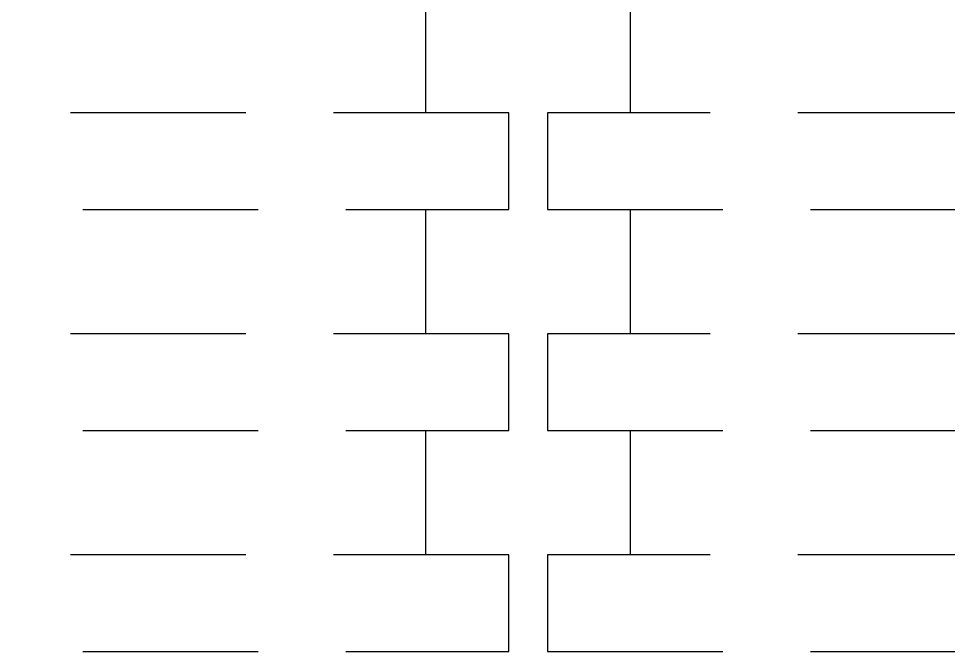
# Model space of a CAD drawing. Header units: millimetres. Extents: x -1 to 1346, y -935 to 1.
# Drawn here: x 672.5 to 1009.2, y -935 to -705.9 of the extents above; entities that cross this region are included whole.
import ezdxf

# ---------------------------------------------------------------- set-up
doc = ezdxf.new("R2010")
doc.units = ezdxf.units.MM
doc.linetypes.add('NASCOSTA', pattern=[9.525, 6.35, -3.175])
doc.layers.add('IQ_204_2D', color=7, linetype='Continuous')

# ---------------------------------------------------------------- blocks, each defined once
blk = doc.blocks.new('hpp_third_2d')
at = {"layer": 'IQ_204_2D', "linetype": 'NASCOSTA', "ltscale": 10}
for p, q in [((30, 0), (30, -45)), ((410, -45), (410, 0)), ((0, -45), (0, -80)), ((440, -45), (0, -45)), ((440, -80), (440, -45)), ((0, -80), (440, -80)), ((30, -80), (30, -125)), ((410, -125), (410, -80)), ((0, -125), (0, -160)), ((440, -125), (0, -125)), ((440, -160), (440, -125)), ((0, -160), (440, -160)), ((30, -160), (30, -205)), ((410, -205), (410, -160)), ((0, -205), (0, -240)), ((440, -205), (0, -205)), ((440, -240), (440, -205)), ((0, -240), (440, -240))]:
    blk.add_line(p, q, dxfattribs=at)

msp = doc.modelspace()

# ---------------------------------------------------------------- block references
for p in [(410, -695), (864, -695)]:
    msp.add_blockref('hpp_third_2d', p)

doc.saveas('drawing.dxf')
